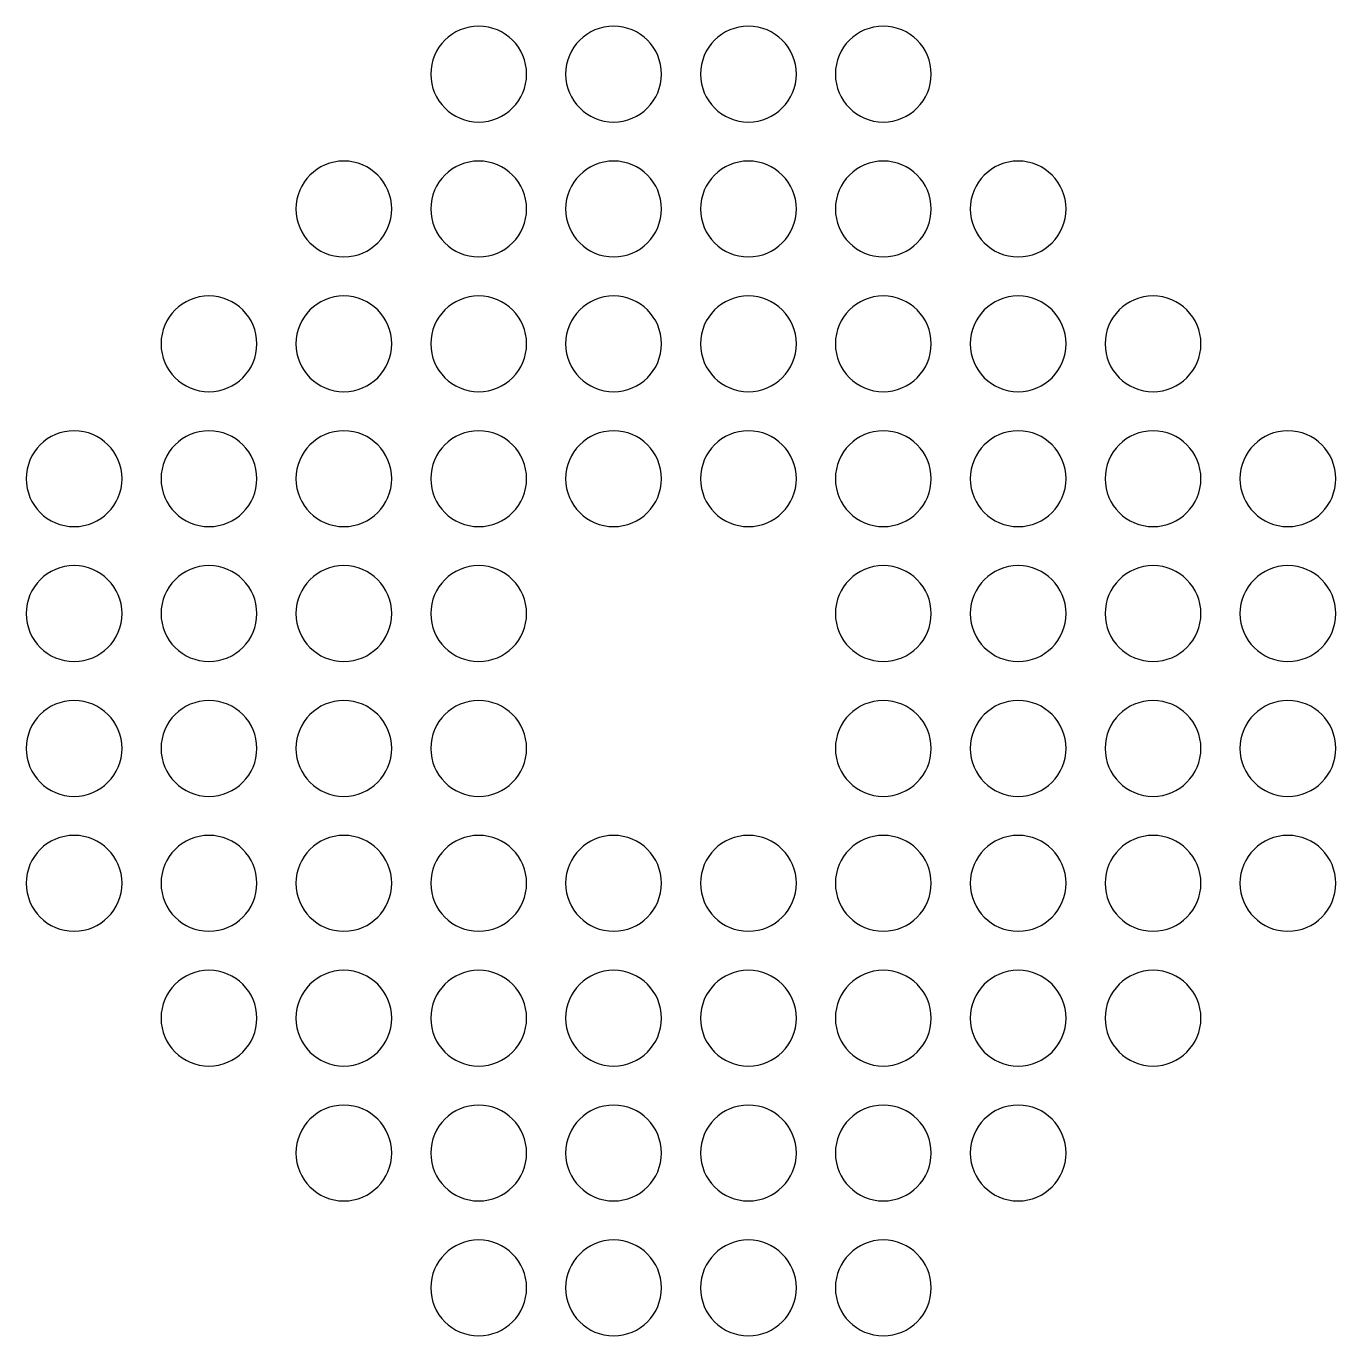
# Model space of a CAD drawing. Extents: x -41 to 41, y -41 to 41.
import ezdxf

# ---------------------------------------------------------------- set-up
doc = ezdxf.new("R2010")
doc.units = 0
doc.layers.add('LAYER_1', color=7, linetype='CONTINUOUS')

# ---------------------------------------------------------------- blocks, each defined once
blk = doc.blocks.new('BLOCK_2')
at = {"layer": 'LAYER_1', "color": 7}
for points in [[(-9.667, 38), (-9.667, 36.343), (-11.01, 35), (-12.667, 35), (-14.324, 35), (-15.667, 36.343), (-15.667, 38), (-15.667, 39.657), (-14.324, 41), (-12.667, 41), (-11.01, 41), (-9.667, 39.657), (-9.667, 38)], [(-1.222, 38), (-1.222, 36.343), (-2.565, 35), (-4.222, 35), (-5.879, 35), (-7.222, 36.343), (-7.222, 38), (-7.222, 39.657), (-5.879, 41), (-4.222, 41), (-2.565, 41), (-1.222, 39.657), (-1.222, 38)], [(7.222, 38), (7.222, 36.343), (5.879, 35), (4.222, 35), (2.565, 35), (1.222, 36.343), (1.222, 38), (1.222, 39.657), (2.565, 41), (4.222, 41), (5.879, 41), (7.222, 39.657), (7.222, 38)], [(15.667, 38), (15.667, 36.343), (14.323, 35), (12.667, 35), (11.01, 35), (9.667, 36.343), (9.667, 38), (9.667, 39.657), (11.01, 41), (12.667, 41), (14.323, 41), (15.667, 39.657), (15.667, 38)], [(-18.111, 29.555), (-18.111, 27.899), (-19.454, 26.555), (-21.111, 26.555), (-22.768, 26.555), (-24.111, 27.899), (-24.111, 29.555), (-24.111, 31.212), (-22.768, 32.555), (-21.111, 32.555), (-19.454, 32.555), (-18.111, 31.212), (-18.111, 29.555)], [(-9.667, 29.555), (-9.667, 27.899), (-11.01, 26.555), (-12.667, 26.555), (-14.324, 26.555), (-15.667, 27.899), (-15.667, 29.555), (-15.667, 31.212), (-14.324, 32.555), (-12.667, 32.555), (-11.01, 32.555), (-9.667, 31.212), (-9.667, 29.555)], [(-1.222, 29.555), (-1.222, 27.899), (-2.565, 26.555), (-4.222, 26.555), (-5.879, 26.555), (-7.222, 27.899), (-7.222, 29.555), (-7.222, 31.212), (-5.879, 32.555), (-4.222, 32.555), (-2.565, 32.555), (-1.222, 31.212), (-1.222, 29.555)], [(7.222, 29.555), (7.222, 27.899), (5.879, 26.555), (4.222, 26.555), (2.565, 26.555), (1.222, 27.899), (1.222, 29.555), (1.222, 31.212), (2.565, 32.555), (4.222, 32.555), (5.879, 32.555), (7.222, 31.212), (7.222, 29.555)], [(15.667, 29.555), (15.667, 27.899), (14.323, 26.555), (12.667, 26.555), (11.01, 26.555), (9.667, 27.899), (9.667, 29.555), (9.667, 31.212), (11.01, 32.555), (12.667, 32.555), (14.323, 32.555), (15.667, 31.212), (15.667, 29.555)], [(24.111, 29.555), (24.111, 27.899), (22.768, 26.555), (21.111, 26.555), (19.454, 26.555), (18.111, 27.899), (18.111, 29.555), (18.111, 31.212), (19.454, 32.555), (21.111, 32.555), (22.768, 32.555), (24.111, 31.212), (24.111, 29.555)], [(-26.556, 21.111), (-26.556, 19.454), (-27.899, 18.111), (-29.556, 18.111), (-31.213, 18.111), (-32.556, 19.454), (-32.556, 21.111), (-32.556, 22.768), (-31.213, 24.111), (-29.556, 24.111), (-27.899, 24.111), (-26.556, 22.768), (-26.556, 21.111)], [(-18.111, 21.111), (-18.111, 19.454), (-19.454, 18.111), (-21.111, 18.111), (-22.768, 18.111), (-24.111, 19.454), (-24.111, 21.111), (-24.111, 22.768), (-22.768, 24.111), (-21.111, 24.111), (-19.454, 24.111), (-18.111, 22.768), (-18.111, 21.111)], [(-9.667, 21.111), (-9.667, 19.454), (-11.01, 18.111), (-12.667, 18.111), (-14.324, 18.111), (-15.667, 19.454), (-15.667, 21.111), (-15.667, 22.768), (-14.324, 24.111), (-12.667, 24.111), (-11.01, 24.111), (-9.667, 22.768), (-9.667, 21.111)], [(-1.222, 21.111), (-1.222, 19.454), (-2.565, 18.111), (-4.222, 18.111), (-5.879, 18.111), (-7.222, 19.454), (-7.222, 21.111), (-7.222, 22.768), (-5.879, 24.111), (-4.222, 24.111), (-2.565, 24.111), (-1.222, 22.768), (-1.222, 21.111)], [(7.222, 21.111), (7.222, 19.454), (5.879, 18.111), (4.222, 18.111), (2.565, 18.111), (1.222, 19.454), (1.222, 21.111), (1.222, 22.768), (2.565, 24.111), (4.222, 24.111), (5.879, 24.111), (7.222, 22.768), (7.222, 21.111)], [(15.667, 21.111), (15.667, 19.454), (14.323, 18.111), (12.667, 18.111), (11.01, 18.111), (9.667, 19.454), (9.667, 21.111), (9.667, 22.768), (11.01, 24.111), (12.667, 24.111), (14.323, 24.111), (15.667, 22.768), (15.667, 21.111)], [(24.111, 21.111), (24.111, 19.454), (22.768, 18.111), (21.111, 18.111), (19.454, 18.111), (18.111, 19.454), (18.111, 21.111), (18.111, 22.768), (19.454, 24.111), (21.111, 24.111), (22.768, 24.111), (24.111, 22.768), (24.111, 21.111)], [(32.555, 21.111), (32.555, 19.454), (31.212, 18.111), (29.555, 18.111), (27.898, 18.111), (26.555, 19.454), (26.555, 21.111), (26.555, 22.768), (27.898, 24.111), (29.555, 24.111), (31.212, 24.111), (32.555, 22.768), (32.555, 21.111)], [(-35, 12.667), (-35, 11.01), (-36.343, 9.667), (-38, 9.667), (-39.657, 9.667), (-41, 11.01), (-41, 12.667), (-41, 14.324), (-39.657, 15.667), (-38, 15.667), (-36.343, 15.667), (-35, 14.324), (-35, 12.667)], [(-26.556, 12.667), (-26.556, 11.01), (-27.899, 9.667), (-29.556, 9.667), (-31.213, 9.667), (-32.556, 11.01), (-32.556, 12.667), (-32.556, 14.324), (-31.213, 15.667), (-29.556, 15.667), (-27.899, 15.667), (-26.556, 14.324), (-26.556, 12.667)], [(-18.111, 12.667), (-18.111, 11.01), (-19.454, 9.667), (-21.111, 9.667), (-22.768, 9.667), (-24.111, 11.01), (-24.111, 12.667), (-24.111, 14.324), (-22.768, 15.667), (-21.111, 15.667), (-19.454, 15.667), (-18.111, 14.324), (-18.111, 12.667)], [(-9.667, 12.667), (-9.667, 11.01), (-11.01, 9.667), (-12.667, 9.667), (-14.324, 9.667), (-15.667, 11.01), (-15.667, 12.667), (-15.667, 14.324), (-14.324, 15.667), (-12.667, 15.667), (-11.01, 15.667), (-9.667, 14.324), (-9.667, 12.667)], [(-1.222, 12.667), (-1.222, 11.01), (-2.565, 9.667), (-4.222, 9.667), (-5.879, 9.667), (-7.222, 11.01), (-7.222, 12.667), (-7.222, 14.324), (-5.879, 15.667), (-4.222, 15.667), (-2.565, 15.667), (-1.222, 14.324), (-1.222, 12.667)], [(7.222, 12.667), (7.222, 11.01), (5.879, 9.667), (4.222, 9.667), (2.565, 9.667), (1.222, 11.01), (1.222, 12.667), (1.222, 14.324), (2.565, 15.667), (4.222, 15.667), (5.879, 15.667), (7.222, 14.324), (7.222, 12.667)], [(15.667, 12.667), (15.667, 11.01), (14.323, 9.667), (12.667, 9.667), (11.01, 9.667), (9.667, 11.01), (9.667, 12.667), (9.667, 14.324), (11.01, 15.667), (12.667, 15.667), (14.323, 15.667), (15.667, 14.324), (15.667, 12.667)], [(24.111, 12.667), (24.111, 11.01), (22.768, 9.667), (21.111, 9.667), (19.454, 9.667), (18.111, 11.01), (18.111, 12.667), (18.111, 14.324), (19.454, 15.667), (21.111, 15.667), (22.768, 15.667), (24.111, 14.324), (24.111, 12.667)], [(32.555, 12.667), (32.555, 11.01), (31.212, 9.667), (29.555, 9.667), (27.898, 9.667), (26.555, 11.01), (26.555, 12.667), (26.555, 14.324), (27.898, 15.667), (29.555, 15.667), (31.212, 15.667), (32.555, 14.324), (32.555, 12.667)], [(41, 12.667), (41, 11.01), (39.657, 9.667), (38, 9.667), (36.343, 9.667), (35, 11.01), (35, 12.667), (35, 14.324), (36.343, 15.667), (38, 15.667), (39.657, 15.667), (41, 14.324), (41, 12.667)], [(-35, 4.222), (-35, 2.565), (-36.343, 1.222), (-38, 1.222), (-39.657, 1.222), (-41, 2.565), (-41, 4.222), (-41, 5.879), (-39.657, 7.222), (-38, 7.222), (-36.343, 7.222), (-35, 5.879), (-35, 4.222)], [(-26.556, 4.222), (-26.556, 2.565), (-27.899, 1.222), (-29.556, 1.222), (-31.213, 1.222), (-32.556, 2.565), (-32.556, 4.222), (-32.556, 5.879), (-31.213, 7.222), (-29.556, 7.222), (-27.899, 7.222), (-26.556, 5.879), (-26.556, 4.222)], [(-18.111, 4.222), (-18.111, 2.565), (-19.454, 1.222), (-21.111, 1.222), (-22.768, 1.222), (-24.111, 2.565), (-24.111, 4.222), (-24.111, 5.879), (-22.768, 7.222), (-21.111, 7.222), (-19.454, 7.222), (-18.111, 5.879), (-18.111, 4.222)], [(-9.667, 4.222), (-9.667, 2.565), (-11.01, 1.222), (-12.667, 1.222), (-14.324, 1.222), (-15.667, 2.565), (-15.667, 4.222), (-15.667, 5.879), (-14.324, 7.222), (-12.667, 7.222), (-11.01, 7.222), (-9.667, 5.879), (-9.667, 4.222)], [(15.667, 4.222), (15.667, 2.565), (14.323, 1.222), (12.667, 1.222), (11.01, 1.222), (9.667, 2.565), (9.667, 4.222), (9.667, 5.879), (11.01, 7.222), (12.667, 7.222), (14.323, 7.222), (15.667, 5.879), (15.667, 4.222)], [(24.111, 4.222), (24.111, 2.565), (22.768, 1.222), (21.111, 1.222), (19.454, 1.222), (18.111, 2.565), (18.111, 4.222), (18.111, 5.879), (19.454, 7.222), (21.111, 7.222), (22.768, 7.222), (24.111, 5.879), (24.111, 4.222)], [(32.555, 4.222), (32.555, 2.565), (31.212, 1.222), (29.555, 1.222), (27.898, 1.222), (26.555, 2.565), (26.555, 4.222), (26.555, 5.879), (27.898, 7.222), (29.555, 7.222), (31.212, 7.222), (32.555, 5.879), (32.555, 4.222)], [(41, 4.222), (41, 2.565), (39.657, 1.222), (38, 1.222), (36.343, 1.222), (35, 2.565), (35, 4.222), (35, 5.879), (36.343, 7.222), (38, 7.222), (39.657, 7.222), (41, 5.879), (41, 4.222)], [(-35, -4.222), (-35, -5.879), (-36.343, -7.222), (-38, -7.222), (-39.657, -7.222), (-41, -5.879), (-41, -4.222), (-41, -2.565), (-39.657, -1.222), (-38, -1.222), (-36.343, -1.222), (-35, -2.565), (-35, -4.222)], [(-26.556, -4.222), (-26.556, -5.879), (-27.899, -7.222), (-29.556, -7.222), (-31.213, -7.222), (-32.556, -5.879), (-32.556, -4.222), (-32.556, -2.565), (-31.213, -1.222), (-29.556, -1.222), (-27.899, -1.222), (-26.556, -2.565), (-26.556, -4.222)], [(-18.111, -4.222), (-18.111, -5.879), (-19.454, -7.222), (-21.111, -7.222), (-22.768, -7.222), (-24.111, -5.879), (-24.111, -4.222), (-24.111, -2.565), (-22.768, -1.222), (-21.111, -1.222), (-19.454, -1.222), (-18.111, -2.565), (-18.111, -4.222)], [(-9.667, -4.222), (-9.667, -5.879), (-11.01, -7.222), (-12.667, -7.222), (-14.324, -7.222), (-15.667, -5.879), (-15.667, -4.222), (-15.667, -2.565), (-14.324, -1.222), (-12.667, -1.222), (-11.01, -1.222), (-9.667, -2.565), (-9.667, -4.222)], [(15.667, -4.222), (15.667, -5.879), (14.323, -7.222), (12.667, -7.222), (11.01, -7.222), (9.667, -5.879), (9.667, -4.222), (9.667, -2.565), (11.01, -1.222), (12.667, -1.222), (14.323, -1.222), (15.667, -2.565), (15.667, -4.222)], [(24.111, -4.222), (24.111, -5.879), (22.768, -7.222), (21.111, -7.222), (19.454, -7.222), (18.111, -5.879), (18.111, -4.222), (18.111, -2.565), (19.454, -1.222), (21.111, -1.222), (22.768, -1.222), (24.111, -2.565), (24.111, -4.222)], [(32.555, -4.222), (32.555, -5.879), (31.212, -7.222), (29.555, -7.222), (27.898, -7.222), (26.555, -5.879), (26.555, -4.222), (26.555, -2.565), (27.898, -1.222), (29.555, -1.222), (31.212, -1.222), (32.555, -2.565), (32.555, -4.222)], [(41, -4.222), (41, -5.879), (39.657, -7.222), (38, -7.222), (36.343, -7.222), (35, -5.879), (35, -4.222), (35, -2.565), (36.343, -1.222), (38, -1.222), (39.657, -1.222), (41, -2.565), (41, -4.222)], [(-35, -12.667), (-35, -14.323), (-36.343, -15.667), (-38, -15.667), (-39.657, -15.667), (-41, -14.323), (-41, -12.667), (-41, -11.01), (-39.657, -9.667), (-38, -9.667), (-36.343, -9.667), (-35, -11.01), (-35, -12.667)], [(-26.556, -12.667), (-26.556, -14.323), (-27.899, -15.667), (-29.556, -15.667), (-31.213, -15.667), (-32.556, -14.323), (-32.556, -12.667), (-32.556, -11.01), (-31.213, -9.667), (-29.556, -9.667), (-27.899, -9.667), (-26.556, -11.01), (-26.556, -12.667)], [(-18.111, -12.667), (-18.111, -14.323), (-19.454, -15.667), (-21.111, -15.667), (-22.768, -15.667), (-24.111, -14.323), (-24.111, -12.667), (-24.111, -11.01), (-22.768, -9.667), (-21.111, -9.667), (-19.454, -9.667), (-18.111, -11.01), (-18.111, -12.667)], [(-9.667, -12.667), (-9.667, -14.323), (-11.01, -15.667), (-12.667, -15.667), (-14.324, -15.667), (-15.667, -14.323), (-15.667, -12.667), (-15.667, -11.01), (-14.324, -9.667), (-12.667, -9.667), (-11.01, -9.667), (-9.667, -11.01), (-9.667, -12.667)], [(-1.222, -12.667), (-1.222, -14.323), (-2.565, -15.667), (-4.222, -15.667), (-5.879, -15.667), (-7.222, -14.323), (-7.222, -12.667), (-7.222, -11.01), (-5.879, -9.667), (-4.222, -9.667), (-2.565, -9.667), (-1.222, -11.01), (-1.222, -12.667)], [(7.222, -12.667), (7.222, -14.323), (5.879, -15.667), (4.222, -15.667), (2.565, -15.667), (1.222, -14.323), (1.222, -12.667), (1.222, -11.01), (2.565, -9.667), (4.222, -9.667), (5.879, -9.667), (7.222, -11.01), (7.222, -12.667)], [(15.667, -12.667), (15.667, -14.323), (14.323, -15.667), (12.667, -15.667), (11.01, -15.667), (9.667, -14.323), (9.667, -12.667), (9.667, -11.01), (11.01, -9.667), (12.667, -9.667), (14.323, -9.667), (15.667, -11.01), (15.667, -12.667)], [(24.111, -12.667), (24.111, -14.323), (22.768, -15.667), (21.111, -15.667), (19.454, -15.667), (18.111, -14.323), (18.111, -12.667), (18.111, -11.01), (19.454, -9.667), (21.111, -9.667), (22.768, -9.667), (24.111, -11.01), (24.111, -12.667)], [(32.555, -12.667), (32.555, -14.323), (31.212, -15.667), (29.555, -15.667), (27.898, -15.667), (26.555, -14.323), (26.555, -12.667), (26.555, -11.01), (27.898, -9.667), (29.555, -9.667), (31.212, -9.667), (32.555, -11.01), (32.555, -12.667)], [(41, -12.667), (41, -14.323), (39.657, -15.667), (38, -15.667), (36.343, -15.667), (35, -14.323), (35, -12.667), (35, -11.01), (36.343, -9.667), (38, -9.667), (39.657, -9.667), (41, -11.01), (41, -12.667)], [(-26.556, -21.111), (-26.556, -22.768), (-27.899, -24.111), (-29.556, -24.111), (-31.213, -24.111), (-32.556, -22.768), (-32.556, -21.111), (-32.556, -19.454), (-31.213, -18.111), (-29.556, -18.111), (-27.899, -18.111), (-26.556, -19.454), (-26.556, -21.111)], [(-18.111, -21.111), (-18.111, -22.768), (-19.454, -24.111), (-21.111, -24.111), (-22.768, -24.111), (-24.111, -22.768), (-24.111, -21.111), (-24.111, -19.454), (-22.768, -18.111), (-21.111, -18.111), (-19.454, -18.111), (-18.111, -19.454), (-18.111, -21.111)], [(-9.667, -21.111), (-9.667, -22.768), (-11.01, -24.111), (-12.667, -24.111), (-14.324, -24.111), (-15.667, -22.768), (-15.667, -21.111), (-15.667, -19.454), (-14.324, -18.111), (-12.667, -18.111), (-11.01, -18.111), (-9.667, -19.454), (-9.667, -21.111)], [(-1.222, -21.111), (-1.222, -22.768), (-2.565, -24.111), (-4.222, -24.111), (-5.879, -24.111), (-7.222, -22.768), (-7.222, -21.111), (-7.222, -19.454), (-5.879, -18.111), (-4.222, -18.111), (-2.565, -18.111), (-1.222, -19.454), (-1.222, -21.111)], [(7.222, -21.111), (7.222, -22.768), (5.879, -24.111), (4.222, -24.111), (2.565, -24.111), (1.222, -22.768), (1.222, -21.111), (1.222, -19.454), (2.565, -18.111), (4.222, -18.111), (5.879, -18.111), (7.222, -19.454), (7.222, -21.111)], [(15.667, -21.111), (15.667, -22.768), (14.323, -24.111), (12.667, -24.111), (11.01, -24.111), (9.667, -22.768), (9.667, -21.111), (9.667, -19.454), (11.01, -18.111), (12.667, -18.111), (14.323, -18.111), (15.667, -19.454), (15.667, -21.111)], [(24.111, -21.111), (24.111, -22.768), (22.768, -24.111), (21.111, -24.111), (19.454, -24.111), (18.111, -22.768), (18.111, -21.111), (18.111, -19.454), (19.454, -18.111), (21.111, -18.111), (22.768, -18.111), (24.111, -19.454), (24.111, -21.111)], [(32.555, -21.111), (32.555, -22.768), (31.212, -24.111), (29.555, -24.111), (27.898, -24.111), (26.555, -22.768), (26.555, -21.111), (26.555, -19.454), (27.898, -18.111), (29.555, -18.111), (31.212, -18.111), (32.555, -19.454), (32.555, -21.111)], [(-18.111, -29.555), (-18.111, -31.212), (-19.454, -32.555), (-21.111, -32.555), (-22.768, -32.555), (-24.111, -31.212), (-24.111, -29.555), (-24.111, -27.899), (-22.768, -26.555), (-21.111, -26.555), (-19.454, -26.555), (-18.111, -27.899), (-18.111, -29.555)], [(-9.667, -29.555), (-9.667, -31.212), (-11.01, -32.555), (-12.667, -32.555), (-14.324, -32.555), (-15.667, -31.212), (-15.667, -29.555), (-15.667, -27.899), (-14.324, -26.555), (-12.667, -26.555), (-11.01, -26.555), (-9.667, -27.899), (-9.667, -29.555)], [(-1.222, -29.555), (-1.222, -31.212), (-2.565, -32.555), (-4.222, -32.555), (-5.879, -32.555), (-7.222, -31.212), (-7.222, -29.555), (-7.222, -27.899), (-5.879, -26.555), (-4.222, -26.555), (-2.565, -26.555), (-1.222, -27.899), (-1.222, -29.555)], [(7.222, -29.555), (7.222, -31.212), (5.879, -32.555), (4.222, -32.555), (2.565, -32.555), (1.222, -31.212), (1.222, -29.555), (1.222, -27.899), (2.565, -26.555), (4.222, -26.555), (5.879, -26.555), (7.222, -27.899), (7.222, -29.555)], [(15.667, -29.555), (15.667, -31.212), (14.323, -32.555), (12.667, -32.555), (11.01, -32.555), (9.667, -31.212), (9.667, -29.555), (9.667, -27.899), (11.01, -26.555), (12.667, -26.555), (14.323, -26.555), (15.667, -27.899), (15.667, -29.555)], [(24.111, -29.555), (24.111, -31.212), (22.768, -32.555), (21.111, -32.555), (19.454, -32.555), (18.111, -31.212), (18.111, -29.555), (18.111, -27.899), (19.454, -26.555), (21.111, -26.555), (22.768, -26.555), (24.111, -27.899), (24.111, -29.555)], [(-9.667, -38), (-9.667, -39.657), (-11.01, -41), (-12.667, -41), (-14.324, -41), (-15.667, -39.657), (-15.667, -38), (-15.667, -36.343), (-14.324, -35), (-12.667, -35), (-11.01, -35), (-9.667, -36.343), (-9.667, -38)], [(-1.222, -38), (-1.222, -39.657), (-2.565, -41), (-4.222, -41), (-5.879, -41), (-7.222, -39.657), (-7.222, -38), (-7.222, -36.343), (-5.879, -35), (-4.222, -35), (-2.565, -35), (-1.222, -36.343), (-1.222, -38)], [(7.222, -38), (7.222, -39.657), (5.879, -41), (4.222, -41), (2.565, -41), (1.222, -39.657), (1.222, -38), (1.222, -36.343), (2.565, -35), (4.222, -35), (5.879, -35), (7.222, -36.343), (7.222, -38)], [(15.667, -38), (15.667, -39.657), (14.323, -41), (12.667, -41), (11.01, -41), (9.667, -39.657), (9.667, -38), (9.667, -36.343), (11.01, -35), (12.667, -35), (14.323, -35), (15.667, -36.343), (15.667, -38)]]:
    blk.add_open_spline(points, degree=3, knots=[0, 0, 0, 0, 1, 1, 1, 2, 2, 2, 3, 3, 3, 4, 4, 4, 4], dxfattribs=at)

msp = doc.modelspace()

# ---------------------------------------------------------------- block references
at = {"layer": 'LAYER_1'}
msp.add_blockref('BLOCK_2', (0, 0), dxfattribs=at)

doc.saveas('drawing.dxf')
